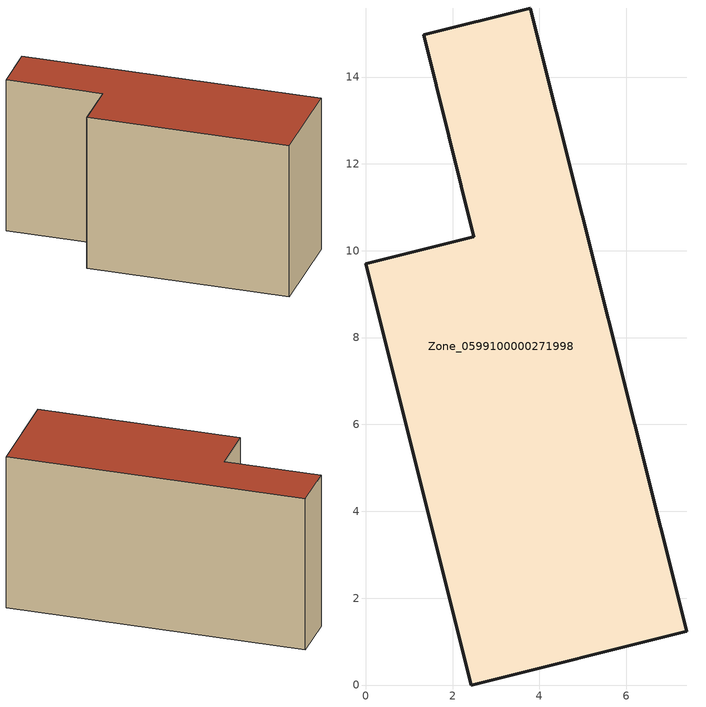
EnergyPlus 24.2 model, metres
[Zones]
Zone_0599100000271998
 floor ground (C_G): 1.33,14.97 3.79,15.59 7.39,1.24 2.43,0 0,9.7 2.49,10.32 z0
 wall outside (C_F): 2.43,0 7.39,1.24 3.79,15.59 1.33,14.97 2.49,10.32 0,9.7 2.43,0 z0:8.03
 roof outside (C_R): 3.79,15.59 1.33,14.97 2.49,10.32 0,9.7 2.43,0 7.39,1.24 z8.03
[BUILDING]
Pand.0599100000271998: North Axis=0; Terrain=City; Loads Convergence Tolerance Value=0.04; Temperature Convergence Tolerance Value=0.4; Solar Distribution=FullExterior; Maximum Number of Warmup Days=25; Minimum Number of Warmup Days=1
[Site:Location]
Rotterdam.The.Hague.AP_ZH_NLD Design_Conditions: Latitude=51.96; Longitude=4.45; Time Zone=1; Elevation=-4.5
[SITE:GROUNDTEMPERATURE:BUILDINGSURFACE]
18, 18, 18, 18, 18, 18, 18, 18, 18, 18, 18, 18
[MATERIAL] Thermal Absorptance=0.9; Solar Absorptance=0.7; Visible Absorptance=0.7
Name | Roughness | Thickness | Conductivity | Density | Specific Heat
G.TI.1975-1991 | MediumSmooth | 0.15 | 0.288461 | 540 | 1210
F.TI.1975-1991 | Rough | 0.3 | 0.230769 | 1920 | 840
R.TI.1975-1991 | MediumRough | 0.2 | 0.153846 | 1500 | 1000
[CONSTRUCTION]
C_G: G.TI.1975-1991
C_F: F.TI.1975-1991
C_R: R.TI.1975-1991
[ZONE]
Zone_0599100000271998: Type=1; Multiplier=1; Ceiling Height=Autocalculate; Volume=Autocalculate; Floor Area=autocalculate; Part of Total Floor Area=Yes
[ZONEINFILTRATION:DESIGNFLOWRATE]
Infil_Zone_0599100000271998: Zone or ZoneList or Space or SpaceList=Zone_0599100000271998; Schedule=AlwaysOn; Design Flow Rate Calculation Method=Flow/Area; Flow Rate per Floor Area=0.003; Constant Term Coefficient=1; Temperature Term Coefficient=0; Velocity Term Coefficient=0; Velocity Squared Term Coefficient=0
[HVACTEMPLATE:ZONE:IDEALLOADSAIRSYSTEM]
Zone_0599100000271998: Maximum Heating Supply Air Temperature=50; Minimum Cooling Supply Air Temperature=13; Maximum Heating Supply Air Humidity Ratio=0.0156; Minimum Cooling Supply Air Humidity Ratio=0.0077; Heating Limit=NoLimit; Cooling Limit=NoLimit; Dehumidification Control Type=ConstantSensibleHeatRatio; Cooling Sensible Heat Ratio=0.7; Dehumidification Setpoint=60; Humidification Control Type=None; Humidification Setpoint=30; Outdoor Air Method=None; Outdoor Air Flow Rate per Person=0.00944; Outdoor Air Flow Rate per Zone Floor Area=0; Outdoor Air Flow Rate per Zone=0; Demand Controlled Ventilation Type=None; Outdoor Air Economizer Type=NoEconomizer; Heat Recovery Type=None; Sensible Heat Recovery Effectiveness=0.7; Latent Heat Recovery Effectiveness=0.65
[ZONECONTROL:THERMOSTAT]
ThermostatControl_Zone_0599100000271998: Zone or ZoneList=Zone_0599100000271998; Control Type Schedule=DualSetpointControlType; Control 1=Thermostat_Zone_0599100000271998; Temperature Difference Between Cutout And Setpoint=0
[THERMOSTATSETPOINT:DUALSETPOINT]
Thermostat_Zone_0599100000271998: Heating Setpoint Temperature Schedule=HeatingSetpoint_Zone_0599100000271998; Cooling Setpoint Temperature Schedule=CoolingSetpoint_Zone_0599100000271998
[SCHEDULE:COMPACT]
HeatingSetpoint_Zone_0599100000271998: Through: 12/31, For: AllDays, Until: 24:00, 21
CoolingSetpoint_Zone_0599100000271998: Through: 12/31, For: AllDays, Until: 24:00, 24
DualSetpointControlType: Through: 12/31, For: AllDays, Until: 24:00, 4
AlwaysOn: Through: 12/31, For: AllDays, Until: 24:00, 1
